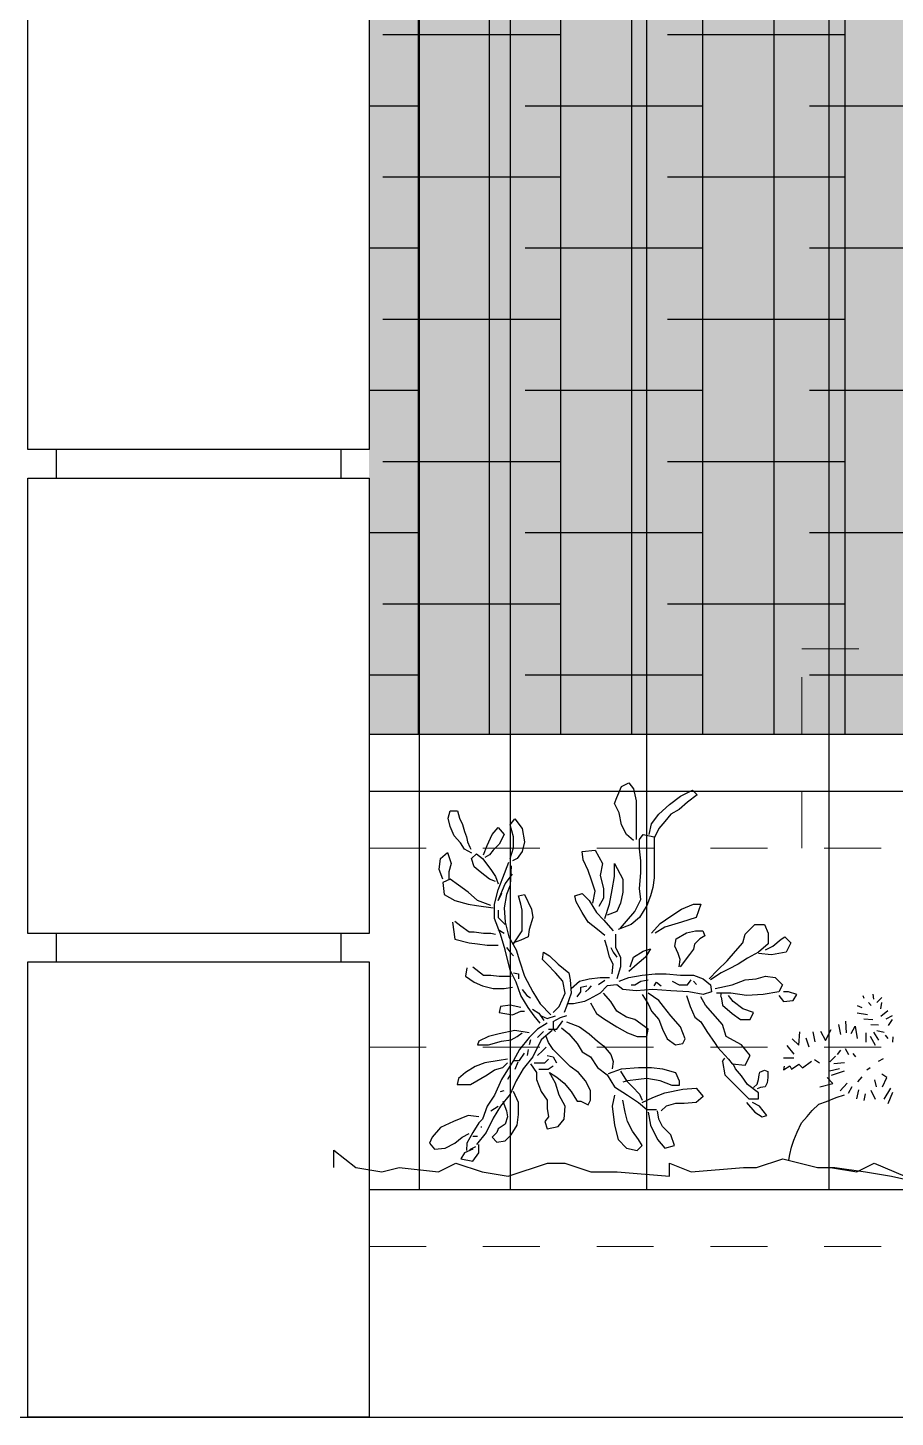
# Model space of a CAD drawing. Header units: inches. Extents: x -370 to 18, y -197 to 199.
# Drawn here: x -0.03 to 1.495, y -37.856 to -35.414 of the extents above; entities that cross this region are included whole.
import ezdxf

# ---------------------------------------------------------------- set-up
doc = ezdxf.new("R2010")
doc.units = ezdxf.units.IN
doc.header["$MEASUREMENT"] = 0
doc.linetypes.add('DASHED', pattern=[0.75, 0.5, -0.25])
doc.layers.add('artefactos', color=1, linetype='Continuous')
doc.layers.add('MUEBLES', color=7, linetype='Continuous')

# ---------------------------------------------------------------- blocks, each defined once
blk = doc.blocks.new('A$C1E3C3A8C')
at = {"layer": 'artefactos', "color": 116, "true_color": 0x136734}
for p, q in [((0.6271, 0.8588), (0.6378, 0.8828)), ((0.6378, 0.8828), (0.6537, 0.8908)), ((0.6537, 0.8908), (0.6644, 0.8775)), ((0.6644, 0.8775), (0.6697, 0.8508)), ((0.7681, 0.8615), (0.7947, 0.8748)), ((0.8053, 0.8641), (0.7841, 0.8482)), ((0.7947, 0.8748), (0.8053, 0.8641)), ((0.6218, 0.8455), (0.6271, 0.8588)), ((0.6325, 0.8242), (0.6218, 0.8455)), ((0.6697, 0.8508), (0.6697, 0.8322)), ((0.6697, 0.8322), (0.6697, 0.8109)), ((0.7202, 0.8216), (0.7442, 0.8429)), ((0.7442, 0.8429), (0.7681, 0.8615)), ((0.7654, 0.8322), (0.7468, 0.8216)), ((0.7841, 0.8482), (0.7654, 0.8322)), ((0.2531, 0.8127), (0.2577, 0.8287)), ((0.2577, 0.7944), (0.2531, 0.8127)), ((0.2577, 0.8287), (0.2737, 0.8287)), ((0.2737, 0.8287), (0.2782, 0.8127)), ((0.2782, 0.8127), (0.2851, 0.799)), ((0.3904, 0.7976), (0.4011, 0.8109)), ((0.4011, 0.8109), (0.417, 0.7896)), ((0.6378, 0.7976), (0.6325, 0.8242)), ((0.6697, 0.8109), (0.6697, 0.787)), ((0.7043, 0.8003), (0.7202, 0.8216)), ((0.7335, 0.8056), (0.7202, 0.7896)), ((0.7468, 0.8216), (0.7335, 0.8056)), ((0.2668, 0.7738), (0.2577, 0.7944)), ((0.2805, 0.7578), (0.2668, 0.7738)), ((0.2851, 0.799), (0.2897, 0.7829)), ((0.2897, 0.7829), (0.2943, 0.7715)), ((0.2943, 0.7715), (0.2965, 0.7601)), ((0.3399, 0.7524), (0.3505, 0.7763)), ((0.3505, 0.7763), (0.3638, 0.7923)), ((0.3638, 0.7923), (0.3771, 0.7763)), ((0.3771, 0.7763), (0.3665, 0.755)), ((0.3984, 0.771), (0.3904, 0.7976)), ((0.3984, 0.747), (0.3984, 0.771)), ((0.417, 0.7896), (0.4223, 0.7603)), ((0.6484, 0.7763), (0.6378, 0.7976)), ((0.6644, 0.763), (0.6484, 0.7763)), ((0.6697, 0.787), (0.6697, 0.7657)), ((0.6777, 0.7657), (0.6857, 0.7763)), ((0.6857, 0.7763), (0.7096, 0.771)), ((0.699, 0.7763), (0.7043, 0.8003)), ((0.7202, 0.7896), (0.7096, 0.7683)), ((0.7096, 0.771), (0.7096, 0.7444)), ((0.2897, 0.7441), (0.2805, 0.7578)), ((0.3057, 0.7349), (0.2897, 0.7441)), ((0.2965, 0.7601), (0.3011, 0.7486)), ((0.3011, 0.7486), (0.3034, 0.7441)), ((0.3319, 0.7311), (0.3399, 0.7524)), ((0.3532, 0.7417), (0.3452, 0.7311)), ((0.3665, 0.755), (0.3532, 0.7417)), ((0.3904, 0.7231), (0.3984, 0.747)), ((0.417, 0.7391), (0.4064, 0.7231)), ((0.4223, 0.7603), (0.417, 0.7391)), ((0.55, 0.7391), (0.5793, 0.7417)), ((0.5527, 0.7204), (0.55, 0.7391)), ((0.5793, 0.7417), (0.5952, 0.7124)), ((0.6777, 0.7444), (0.6777, 0.7657)), ((0.6803, 0.7178), (0.6777, 0.7444)), ((0.7096, 0.7444), (0.7096, 0.7151)), ((0.2335, 0.6991), (0.2362, 0.7231)), ((0.2362, 0.7231), (0.2521, 0.7364)), ((0.2521, 0.7364), (0.2601, 0.7124)), ((0.2601, 0.7124), (0.2548, 0.6938)), ((0.3053, 0.7231), (0.316, 0.7337)), ((0.3106, 0.7045), (0.3053, 0.7231)), ((0.316, 0.7337), (0.3292, 0.7231)), ((0.3292, 0.7231), (0.3479, 0.6991)), ((0.3452, 0.7311), (0.3346, 0.7258)), ((0.3745, 0.6805), (0.3878, 0.7151)), ((0.4064, 0.7231), (0.3957, 0.7178)), ((0.5633, 0.6965), (0.5527, 0.7204)), ((0.5952, 0.7124), (0.5899, 0.6858)), ((0.6218, 0.7124), (0.6404, 0.6778)), ((0.6218, 0.6832), (0.6218, 0.7124)), ((0.6803, 0.6912), (0.6803, 0.7178)), ((0.7096, 0.7151), (0.7096, 0.6805)), ((0.2415, 0.6778), (0.2335, 0.6991)), ((0.2574, 0.6778), (0.2415, 0.6699)), ((0.2548, 0.6938), (0.2548, 0.6778)), ((0.2761, 0.6645), (0.2574, 0.6778)), ((0.3239, 0.6938), (0.3106, 0.7045)), ((0.3452, 0.6778), (0.3239, 0.6938)), ((0.3585, 0.6725), (0.3452, 0.6778)), ((0.3479, 0.6991), (0.3585, 0.6832)), ((0.3585, 0.6832), (0.3638, 0.6672)), ((0.3638, 0.6539), (0.3745, 0.6805)), ((0.3798, 0.6672), (0.3957, 0.6885)), ((0.3931, 0.7071), (0.3904, 0.6645)), ((0.5713, 0.6752), (0.5633, 0.6965)), ((0.5899, 0.6858), (0.5979, 0.6566)), ((0.6165, 0.6539), (0.6218, 0.6832)), ((0.6404, 0.6778), (0.6404, 0.6486)), ((0.6777, 0.6566), (0.6803, 0.6912)), ((0.7096, 0.6805), (0.7069, 0.6592)), ((0.2415, 0.6699), (0.2441, 0.6432)), ((0.2973, 0.6486), (0.2761, 0.6645)), ((0.3186, 0.6299), (0.2973, 0.6486)), ((0.3558, 0.622), (0.3638, 0.6539)), ((0.3638, 0.6299), (0.3798, 0.6672)), ((0.3904, 0.6645), (0.3824, 0.6432)), ((0.5793, 0.6512), (0.5713, 0.6752)), ((0.5739, 0.6246), (0.5793, 0.6512)), ((0.5979, 0.6566), (0.5979, 0.6353)), ((0.6112, 0.622), (0.6165, 0.6539)), ((0.6404, 0.6486), (0.6351, 0.6246)), ((0.6803, 0.6326), (0.6777, 0.6566)), ((0.7069, 0.6592), (0.7016, 0.6406)), ((0.2441, 0.6432), (0.2681, 0.6299)), ((0.2681, 0.6299), (0.2973, 0.622)), ((0.2973, 0.622), (0.316, 0.6193)), ((0.316, 0.6193), (0.3532, 0.614)), ((0.3479, 0.6193), (0.3186, 0.6299)), ((0.3558, 0.59), (0.3558, 0.622)), ((0.3718, 0.6459), (0.3638, 0.6299)), ((0.3824, 0.6432), (0.3771, 0.614)), ((0.409, 0.6406), (0.4223, 0.6432)), ((0.4144, 0.622), (0.409, 0.6406)), ((0.417, 0.6086), (0.4144, 0.622)), ((0.4223, 0.6432), (0.4383, 0.6113)), ((0.5341, 0.6406), (0.55, 0.6459)), ((0.5367, 0.6273), (0.5341, 0.6406)), ((0.55, 0.6033), (0.5367, 0.6273)), ((0.55, 0.6459), (0.566, 0.6299)), ((0.566, 0.6299), (0.5819, 0.6033)), ((0.5979, 0.6353), (0.5872, 0.6166)), ((0.6005, 0.59), (0.6112, 0.622)), ((0.6351, 0.6246), (0.6271, 0.606)), ((0.667, 0.606), (0.6803, 0.6326)), ((0.6936, 0.6193), (0.6777, 0.5927)), ((0.7016, 0.6406), (0.6936, 0.6193)), ((0.7708, 0.6113), (0.7974, 0.622)), ((0.7974, 0.622), (0.8133, 0.622)), ((0.8133, 0.622), (0.8027, 0.5927)), ((0.3691, 0.5554), (0.3558, 0.59)), ((0.3638, 0.6086), (0.3638, 0.5927)), ((0.3638, 0.5927), (0.3798, 0.5767)), ((0.3771, 0.614), (0.3798, 0.582)), ((0.417, 0.5794), (0.417, 0.6086)), ((0.441, 0.5927), (0.433, 0.5661)), ((0.4383, 0.6113), (0.441, 0.5927)), ((0.5633, 0.582), (0.55, 0.6033)), ((0.5819, 0.6033), (0.5979, 0.5874)), ((0.5979, 0.5874), (0.6192, 0.5634)), ((0.6271, 0.606), (0.6059, 0.598)), ((0.6484, 0.5847), (0.667, 0.606)), ((0.6777, 0.5927), (0.6591, 0.5767)), ((0.7229, 0.5794), (0.7468, 0.5953)), ((0.7468, 0.5953), (0.7708, 0.6113)), ((0.8027, 0.5927), (0.7708, 0.582)), ((0.2628, 0.582), (0.2681, 0.5448)), ((0.2681, 0.5847), (0.2814, 0.574)), ((0.2814, 0.574), (0.3, 0.5607)), ((0.3, 0.5607), (0.3106, 0.5607)), ((0.3106, 0.5607), (0.3319, 0.5581)), ((0.3319, 0.5581), (0.3479, 0.5581)), ((0.3479, 0.5581), (0.3585, 0.5554)), ((0.3638, 0.5661), (0.3771, 0.5581)), ((0.3798, 0.5208), (0.3691, 0.5554)), ((0.3798, 0.582), (0.3878, 0.5501)), ((0.3984, 0.5341), (0.417, 0.5634)), ((0.417, 0.5634), (0.417, 0.5794)), ((0.433, 0.5661), (0.4303, 0.5501)), ((0.5846, 0.5661), (0.5633, 0.582)), ((0.6005, 0.5528), (0.5846, 0.5661)), ((0.6245, 0.5554), (0.6245, 0.5261)), ((0.6591, 0.5767), (0.6298, 0.5661)), ((0.6351, 0.5687), (0.6484, 0.5847)), ((0.7043, 0.5581), (0.7229, 0.5794)), ((0.7335, 0.5714), (0.7123, 0.5581)), ((0.7708, 0.582), (0.7335, 0.5714)), ((0.7584, 0.545), (0.7813, 0.5587)), ((0.7813, 0.5587), (0.8019, 0.5633)), ((0.8019, 0.5633), (0.8179, 0.5633)), ((0.8179, 0.5633), (0.8224, 0.5519)), ((0.9064, 0.5368), (0.9117, 0.5554)), ((0.9117, 0.5554), (0.933, 0.5767)), ((0.933, 0.5767), (0.9543, 0.5767)), ((0.9543, 0.5767), (0.9623, 0.5581)), ((0.9623, 0.5581), (0.9623, 0.5341)), ((0.2681, 0.5448), (0.3, 0.5368)), ((0.3, 0.5368), (0.3186, 0.5341)), ((0.3186, 0.5341), (0.3399, 0.5315)), ((0.3399, 0.5315), (0.3638, 0.5315)), ((0.3824, 0.5261), (0.3904, 0.5155)), ((0.3878, 0.5501), (0.4037, 0.5208)), ((0.4144, 0.5421), (0.3984, 0.5368)), ((0.4303, 0.5501), (0.4144, 0.5421)), ((0.6059, 0.5261), (0.6005, 0.5421)), ((0.6112, 0.5048), (0.6059, 0.5261)), ((0.6138, 0.5261), (0.6192, 0.5155)), ((0.6245, 0.5261), (0.6351, 0.5048)), ((0.6857, 0.5182), (0.7016, 0.5235)), ((0.7016, 0.5235), (0.691, 0.5048)), ((0.7561, 0.529), (0.7584, 0.545)), ((0.763, 0.513), (0.7561, 0.529)), ((0.7996, 0.5336), (0.7973, 0.5221)), ((0.811, 0.545), (0.7996, 0.5336)), ((0.8224, 0.5519), (0.811, 0.545)), ((0.8905, 0.5182), (0.9064, 0.5368)), ((0.9623, 0.5341), (0.941, 0.5155)), ((0.957, 0.5208), (0.9729, 0.5288)), ((0.9729, 0.5288), (0.9915, 0.5448)), ((0.9915, 0.5448), (0.9995, 0.5501)), ((0.9995, 0.5501), (1.0128, 0.5368)), ((1.0128, 0.5368), (1.0022, 0.5155)), ((0.3904, 0.4756), (0.3798, 0.5208)), ((0.3904, 0.5155), (0.3984, 0.5075)), ((0.4037, 0.5208), (0.4117, 0.4969)), ((0.4117, 0.4969), (0.4223, 0.4623)), ((0.4622, 0.4995), (0.4649, 0.5155)), ((0.4729, 0.4889), (0.4622, 0.4995)), ((0.4649, 0.5155), (0.4782, 0.5075)), ((0.4782, 0.5075), (0.4968, 0.4889)), ((0.6192, 0.4889), (0.6112, 0.5048)), ((0.6192, 0.5155), (0.6271, 0.5048)), ((0.6351, 0.5048), (0.6351, 0.4836)), ((0.6564, 0.4836), (0.6644, 0.5048)), ((0.6644, 0.5048), (0.6857, 0.5182)), ((0.691, 0.5048), (0.6724, 0.4889)), ((0.7676, 0.4992), (0.763, 0.513)), ((0.7653, 0.4832), (0.7676, 0.4992)), ((0.7881, 0.5107), (0.7676, 0.4832)), ((0.7973, 0.5221), (0.7881, 0.5107)), ((0.8506, 0.4756), (0.8718, 0.4969)), ((0.8718, 0.4969), (0.8905, 0.5182)), ((0.9171, 0.5022), (0.8958, 0.4889)), ((0.941, 0.5155), (0.9171, 0.5022)), ((0.9703, 0.5102), (0.941, 0.5128)), ((1.0022, 0.5155), (0.9703, 0.5102)), ((0.2947, 0.4809), (0.292, 0.4623)), ((0.292, 0.4623), (0.3106, 0.449)), ((0.308, 0.4836), (0.3319, 0.4649)), ((0.3319, 0.4649), (0.3479, 0.4649)), ((0.3479, 0.4649), (0.3665, 0.4623)), ((0.3665, 0.4623), (0.3931, 0.4623)), ((0.4037, 0.449), (0.3904, 0.4756)), ((0.3984, 0.4702), (0.409, 0.4676)), ((0.409, 0.4676), (0.409, 0.4569)), ((0.4223, 0.4623), (0.441, 0.4277)), ((0.4915, 0.4702), (0.4729, 0.4889)), ((0.5075, 0.4516), (0.4915, 0.4702)), ((0.4968, 0.4889), (0.5208, 0.4702)), ((0.5208, 0.4702), (0.5234, 0.4543)), ((0.6165, 0.4676), (0.6192, 0.4889)), ((0.6351, 0.4836), (0.6271, 0.4569)), ((0.6724, 0.4889), (0.6537, 0.4729)), ((0.6537, 0.4596), (0.683, 0.4649)), ((0.683, 0.4649), (0.7123, 0.4676)), ((0.7123, 0.4676), (0.7362, 0.4676)), ((0.7362, 0.4676), (0.7681, 0.4649)), ((0.7681, 0.4649), (0.7974, 0.4649)), ((0.7974, 0.4649), (0.8186, 0.4569)), ((0.8319, 0.4569), (0.8506, 0.4756)), ((0.8585, 0.4702), (0.8346, 0.4543)), ((0.8745, 0.4782), (0.8585, 0.4702)), ((0.8958, 0.4889), (0.8745, 0.4782)), ((0.9357, 0.4569), (0.957, 0.4623)), ((0.957, 0.4623), (0.9782, 0.4596)), ((0.3106, 0.449), (0.3292, 0.441)), ((0.3292, 0.441), (0.3532, 0.4356)), ((0.3532, 0.4356), (0.3771, 0.4356)), ((0.3771, 0.4356), (0.3957, 0.4383)), ((0.4144, 0.4197), (0.4037, 0.449)), ((0.417, 0.433), (0.4277, 0.4197)), ((0.5128, 0.425), (0.5075, 0.4516)), ((0.5234, 0.4543), (0.5261, 0.425)), ((0.5261, 0.4356), (0.5447, 0.4516)), ((0.5447, 0.4516), (0.566, 0.4569)), ((0.5473, 0.4383), (0.5606, 0.441)), ((0.5473, 0.4277), (0.5473, 0.4383)), ((0.558, 0.4277), (0.566, 0.4356)), ((0.566, 0.4569), (0.5899, 0.4596)), ((0.566, 0.4356), (0.5713, 0.441)), ((0.5869, 0.4443), (0.6006, 0.4535)), ((0.5899, 0.4596), (0.6112, 0.4596)), ((0.6059, 0.441), (0.5899, 0.425)), ((0.6271, 0.4436), (0.6059, 0.441)), ((0.6404, 0.433), (0.6271, 0.4436)), ((0.6325, 0.4516), (0.6537, 0.4596)), ((0.6697, 0.4303), (0.6404, 0.433)), ((0.6591, 0.4436), (0.667, 0.4436)), ((0.667, 0.4436), (0.6803, 0.4516)), ((0.7069, 0.433), (0.6697, 0.4303)), ((0.6803, 0.4516), (0.6963, 0.4543)), ((0.7468, 0.4303), (0.7069, 0.433)), ((0.7096, 0.441), (0.7149, 0.449)), ((0.7149, 0.449), (0.7256, 0.441)), ((0.7495, 0.4516), (0.7654, 0.4436)), ((0.7654, 0.4436), (0.7841, 0.4436)), ((0.7841, 0.4436), (0.792, 0.4543)), ((0.7973, 0.4512), (0.8041, 0.4443)), ((0.8186, 0.4569), (0.8346, 0.4436)), ((0.8346, 0.4436), (0.8373, 0.4277)), ((0.8452, 0.4356), (0.8825, 0.4436)), ((0.8825, 0.4436), (0.9117, 0.4543)), ((0.9117, 0.4543), (0.9357, 0.4569)), ((0.9782, 0.4596), (0.9942, 0.4436)), ((0.9942, 0.4436), (0.9862, 0.4277)), ((0.4303, 0.3931), (0.4144, 0.4197)), ((0.4277, 0.4197), (0.4356, 0.4144)), ((0.441, 0.4277), (0.4569, 0.401)), ((0.4569, 0.401), (0.4809, 0.3771)), ((0.4995, 0.3957), (0.5128, 0.425)), ((0.5261, 0.425), (0.5154, 0.3957)), ((0.5314, 0.401), (0.5181, 0.401)), ((0.5553, 0.4064), (0.5314, 0.401)), ((0.5394, 0.417), (0.5473, 0.4277)), ((0.566, 0.4117), (0.5553, 0.4064)), ((0.5899, 0.425), (0.566, 0.4117)), ((0.5686, 0.4037), (0.5819, 0.3798)), ((0.6138, 0.4064), (0.5979, 0.425)), ((0.6271, 0.3851), (0.6138, 0.4064)), ((0.683, 0.4223), (0.6963, 0.401)), ((0.7202, 0.409), (0.6963, 0.425)), ((0.6963, 0.401), (0.7043, 0.3851)), ((0.7309, 0.3957), (0.7202, 0.409)), ((0.7867, 0.4277), (0.7468, 0.4303)), ((0.7814, 0.4197), (0.7894, 0.3957)), ((0.8186, 0.4223), (0.7867, 0.4277)), ((0.824, 0.3984), (0.8133, 0.417)), ((0.8373, 0.4277), (0.8186, 0.4223)), ((0.8798, 0.425), (0.8479, 0.425)), ((0.8577, 0.4175), (0.8592, 0.4263)), ((0.8585, 0.417), (0.8612, 0.3984)), ((0.8851, 0.4064), (0.8745, 0.4197)), ((0.9144, 0.4197), (0.8798, 0.425)), ((0.9064, 0.3904), (0.8851, 0.4064)), ((0.9516, 0.4223), (0.9144, 0.4197)), ((0.9862, 0.4277), (0.9516, 0.4223)), ((0.9862, 0.4197), (0.9968, 0.4064)), ((1.0075, 0.4277), (0.9968, 0.4277)), ((0.9968, 0.4064), (1.0181, 0.409)), ((1.0261, 0.4223), (1.0075, 0.4277)), ((1.0181, 0.409), (1.0261, 0.4223)), ((1.1726, 0.42), (1.175, 0.4138)), ((1.1849, 0.4039), (1.1911, 0.3977)), ((1.1948, 0.4225), (1.1961, 0.4113)), ((1.2035, 0.4039), (1.2146, 0.4151)), ((1.2121, 0.3903), (1.2146, 0.4039)), ((0.3691, 0.3957), (0.3665, 0.3824)), ((0.3665, 0.3824), (0.3957, 0.3771)), ((0.3904, 0.3984), (0.3691, 0.3957)), ((0.4144, 0.3931), (0.3904, 0.3984)), ((0.3957, 0.3771), (0.4144, 0.3851)), ((0.4144, 0.3851), (0.4223, 0.3851)), ((0.4436, 0.3744), (0.4303, 0.3931)), ((0.4406, 0.3894), (0.4543, 0.3803)), ((0.4569, 0.3585), (0.4436, 0.3744)), ((0.4543, 0.3803), (0.4657, 0.3643)), ((0.4596, 0.3744), (0.4729, 0.3691)), ((0.4729, 0.3691), (0.4915, 0.3744)), ((0.4862, 0.3824), (0.4995, 0.3957)), ((0.4863, 0.362), (0.5023, 0.3711)), ((0.5023, 0.3711), (0.516, 0.3757)), ((0.5154, 0.3957), (0.5101, 0.3824)), ((0.5819, 0.3798), (0.5979, 0.3691)), ((0.6484, 0.3718), (0.6271, 0.3851)), ((0.667, 0.3664), (0.6484, 0.3718)), ((0.7043, 0.3851), (0.7202, 0.3664)), ((0.7468, 0.3744), (0.7309, 0.3957)), ((0.7681, 0.3505), (0.7468, 0.3744)), ((0.7894, 0.3957), (0.8, 0.3718)), ((0.8, 0.3718), (0.8133, 0.3611)), ((0.8399, 0.3798), (0.824, 0.3984)), ((0.8612, 0.3558), (0.8399, 0.3798)), ((0.8612, 0.3984), (0.8825, 0.3798)), ((0.8825, 0.3798), (0.9011, 0.3664)), ((0.9304, 0.3824), (0.9064, 0.3904)), ((0.9224, 0.3664), (0.9304, 0.3824)), ((1.1602, 0.3977), (1.1701, 0.3928)), ((1.1602, 0.3816), (1.1825, 0.3779)), ((1.2121, 0.3742), (1.2282, 0.3866)), ((1.2245, 0.368), (1.2381, 0.3755)), ((0.4011, 0.3425), (0.3665, 0.3345)), ((0.433, 0.3372), (0.4011, 0.3425)), ((0.4516, 0.3452), (0.433, 0.3265)), ((0.4729, 0.3585), (0.4516, 0.3452)), ((0.4516, 0.3265), (0.4649, 0.3398)), ((0.4835, 0.3425), (0.4596, 0.3212)), ((0.4755, 0.3452), (0.4942, 0.3452)), ((0.4862, 0.3611), (0.4862, 0.3452)), ((0.4862, 0.3452), (0.4915, 0.3398)), ((0.4942, 0.3452), (0.5075, 0.3638)), ((0.5048, 0.3478), (0.5208, 0.3345)), ((0.5154, 0.3611), (0.5447, 0.3505)), ((0.5447, 0.3505), (0.566, 0.3345)), ((0.5979, 0.3691), (0.6271, 0.3505)), ((0.6271, 0.3505), (0.6511, 0.3372)), ((0.6963, 0.3452), (0.667, 0.3664)), ((0.6936, 0.3292), (0.6963, 0.3452)), ((0.7202, 0.3664), (0.7282, 0.3452)), ((0.7282, 0.3452), (0.7389, 0.3239)), ((0.7787, 0.3239), (0.7681, 0.3505)), ((0.8133, 0.3611), (0.8266, 0.3398)), ((0.8266, 0.3398), (0.8452, 0.3132)), ((0.8692, 0.3292), (0.8612, 0.3558)), ((0.9011, 0.3664), (0.9224, 0.3664)), ((1.0304, 0.3099), (1.0328, 0.3396)), ((1.0613, 0.3396), (1.0662, 0.3173)), ((1.0786, 0.3408), (1.0897, 0.3198)), ((1.0897, 0.3198), (1.1021, 0.3445)), ((1.1182, 0.3557), (1.1231, 0.3334)), ((1.1342, 0.3631), (1.1355, 0.3371)), ((1.1466, 0.3359), (1.1553, 0.3519)), ((1.1553, 0.3519), (1.1602, 0.3247)), ((1.175, 0.368), (1.1948, 0.3668)), ((1.1899, 0.3557), (1.2072, 0.3544)), ((1.2035, 0.342), (1.2196, 0.3383)), ((1.2295, 0.3532), (1.2381, 0.3668)), ((0.3213, 0.3185), (0.3186, 0.3106)), ((0.3186, 0.3106), (0.3425, 0.3106)), ((0.3425, 0.3292), (0.3213, 0.3185)), ((0.3665, 0.3345), (0.3425, 0.3292)), ((0.3425, 0.3106), (0.3718, 0.3185)), ((0.3718, 0.3185), (0.3931, 0.3212)), ((0.3931, 0.3212), (0.4064, 0.3292)), ((0.4064, 0.3292), (0.417, 0.3372)), ((0.433, 0.3265), (0.4117, 0.2999)), ((0.4356, 0.3212), (0.433, 0.3106)), ((0.4596, 0.3212), (0.441, 0.2839)), ((0.4755, 0.3159), (0.4702, 0.3292)), ((0.4862, 0.2999), (0.4755, 0.3159)), ((0.5208, 0.3345), (0.5394, 0.3132)), ((0.5394, 0.3132), (0.55, 0.2946)), ((0.566, 0.3345), (0.5846, 0.3185)), ((0.5846, 0.3185), (0.5979, 0.3079)), ((0.5979, 0.3079), (0.6138, 0.2893)), ((0.6511, 0.3372), (0.6724, 0.3292)), ((0.6724, 0.3292), (0.6936, 0.3292)), ((0.7389, 0.3239), (0.7575, 0.3106)), ((0.7575, 0.3106), (0.7734, 0.3132)), ((0.7734, 0.3132), (0.7787, 0.3239)), ((0.8452, 0.3132), (0.8506, 0.3052)), ((0.9038, 0.3106), (0.8692, 0.3292)), ((0.9224, 0.2866), (0.9038, 0.3106)), ((1.0044, 0.3086), (1.0192, 0.2901)), ((1.0155, 0.3235), (1.0304, 0.3099)), ((1.0464, 0.326), (1.0526, 0.3062)), ((1.1788, 0.3371), (1.1788, 0.3161)), ((1.1886, 0.3297), (1.1998, 0.3099)), ((1.1961, 0.3383), (1.2072, 0.321)), ((1.222, 0.3322), (1.2282, 0.3247)), ((1.2393, 0.3284), (1.2381, 0.3161)), ((0.3851, 0.2786), (0.3665, 0.276)), ((0.4117, 0.2999), (0.3984, 0.276)), ((0.4117, 0.276), (0.4223, 0.2919)), ((0.441, 0.2839), (0.4197, 0.2573)), ((0.4292, 0.2865), (0.4314, 0.3002)), ((0.4516, 0.2866), (0.4622, 0.2972)), ((0.4622, 0.2972), (0.4702, 0.3052)), ((0.4676, 0.2706), (0.4755, 0.2786)), ((0.4726, 0.2865), (0.4863, 0.2842)), ((0.4995, 0.2866), (0.4862, 0.2999)), ((0.4863, 0.2842), (0.4932, 0.2704)), ((0.5234, 0.2626), (0.4995, 0.2866)), ((0.55, 0.2946), (0.5686, 0.2839)), ((0.5686, 0.2839), (0.5846, 0.26)), ((0.6138, 0.2893), (0.6192, 0.2733)), ((0.8506, 0.3052), (0.8745, 0.2786)), ((0.8622, 0.2748), (0.8666, 0.2807)), ((0.8745, 0.2786), (0.8825, 0.268)), ((0.9117, 0.2653), (0.9224, 0.2866)), ((0.997, 0.2814), (1.0192, 0.2814)), ((1.065, 0.2777), (1.0761, 0.2703)), ((1.0996, 0.2728), (1.112, 0.2851)), ((1.1231, 0.2987), (1.1157, 0.2888)), ((1.133, 0.3025), (1.1404, 0.2888)), ((1.1503, 0.2913), (1.1565, 0.2839)), ((1.2072, 0.274), (1.2183, 0.2802)), ((0.292, 0.2493), (0.2761, 0.236)), ((0.3133, 0.2626), (0.292, 0.2493)), ((0.3346, 0.2706), (0.3133, 0.2626)), ((0.3665, 0.276), (0.3346, 0.2706)), ((0.3399, 0.244), (0.3558, 0.2547)), ((0.3558, 0.2547), (0.3745, 0.26)), ((0.3851, 0.2547), (0.3718, 0.2334)), ((0.3745, 0.26), (0.3851, 0.2706)), ((0.3984, 0.276), (0.3851, 0.2547)), ((0.3984, 0.276), (0.4117, 0.276)), ((0.4017, 0.2567), (0.4086, 0.2727)), ((0.4197, 0.2573), (0.4037, 0.2307)), ((0.4356, 0.268), (0.4489, 0.2493)), ((0.4436, 0.2706), (0.4676, 0.2706)), ((0.4489, 0.2493), (0.4489, 0.2334)), ((0.4543, 0.2567), (0.4749, 0.2567)), ((0.4749, 0.2567), (0.4863, 0.2636)), ((0.4782, 0.2493), (0.4942, 0.2387)), ((0.4915, 0.2254), (0.4782, 0.2493)), ((0.542, 0.2493), (0.5234, 0.2626)), ((0.558, 0.2307), (0.542, 0.2493)), ((0.5846, 0.26), (0.6059, 0.244)), ((0.6085, 0.2467), (0.6378, 0.2573)), ((0.6192, 0.2733), (0.6165, 0.2573)), ((0.6351, 0.252), (0.6484, 0.2307)), ((0.6378, 0.2573), (0.675, 0.26)), ((0.675, 0.26), (0.7043, 0.26)), ((0.7043, 0.26), (0.7282, 0.2573)), ((0.7282, 0.2573), (0.7575, 0.2493)), ((0.7575, 0.2493), (0.7654, 0.2307)), ((0.8612, 0.2733), (0.8622, 0.2748)), ((0.8612, 0.2733), (0.8665, 0.244)), ((0.8825, 0.268), (0.9117, 0.2653)), ((0.8905, 0.2573), (0.8851, 0.268)), ((0.9038, 0.2414), (0.8905, 0.2573)), ((0.943, 0.2439), (0.9445, 0.2498)), ((0.9445, 0.2498), (0.9547, 0.2542)), ((0.9547, 0.2542), (0.9621, 0.2513)), ((0.9621, 0.2513), (0.9621, 0.2381)), ((0.997, 0.2554), (1.0106, 0.2641)), ((0.9982, 0.2629), (0.997, 0.2554)), ((1.0106, 0.2641), (1.0143, 0.2567)), ((1.0143, 0.2567), (1.0304, 0.2678)), ((1.0304, 0.2678), (1.039, 0.2591)), ((1.039, 0.2591), (1.0588, 0.274)), ((1.0984, 0.253), (1.1206, 0.2579)), ((1.1033, 0.2431), (1.1318, 0.253)), ((1.1083, 0.269), (1.1318, 0.2715)), ((1.1812, 0.2554), (1.1886, 0.2604)), ((0.2761, 0.236), (0.2734, 0.2227)), ((0.2734, 0.2227), (0.3027, 0.2227)), ((0.3027, 0.2227), (0.3399, 0.244)), ((0.3718, 0.2334), (0.3558, 0.1988)), ((0.3904, 0.244), (0.3851, 0.2334)), ((0.4037, 0.2307), (0.3904, 0.2014)), ((0.4489, 0.2334), (0.4596, 0.2068)), ((0.4995, 0.1988), (0.4915, 0.2254)), ((0.4942, 0.2387), (0.5101, 0.2254)), ((0.5101, 0.2254), (0.5261, 0.2068)), ((0.5686, 0.2094), (0.558, 0.2307)), ((0.6059, 0.244), (0.6218, 0.2174)), ((0.6218, 0.2174), (0.6511, 0.1988)), ((0.6511, 0.2307), (0.6404, 0.228)), ((0.6484, 0.2307), (0.6617, 0.2174)), ((0.675, 0.2334), (0.6511, 0.2307)), ((0.6617, 0.2174), (0.6777, 0.2014)), ((0.6936, 0.236), (0.675, 0.2334)), ((0.7229, 0.2307), (0.6936, 0.236)), ((0.7495, 0.2201), (0.7229, 0.2307)), ((0.7654, 0.2201), (0.7495, 0.2201)), ((0.7654, 0.2307), (0.7654, 0.2201)), ((0.8665, 0.244), (0.8878, 0.2227)), ((0.8878, 0.2227), (0.9038, 0.2068)), ((0.9171, 0.2227), (0.9038, 0.2414)), ((0.941, 0.2041), (0.9171, 0.2227)), ((0.9298, 0.216), (0.9386, 0.2234)), ((0.9386, 0.2234), (0.9415, 0.2337)), ((0.9459, 0.216), (0.9386, 0.2131)), ((0.9415, 0.2337), (0.943, 0.2439)), ((0.9562, 0.2175), (0.9459, 0.216)), ((0.9606, 0.2263), (0.9562, 0.2175)), ((0.9621, 0.2381), (0.9606, 0.2263)), ((1.0774, 0.2171), (1.1058, 0.2245)), ((1.1058, 0.2245), (1.0934, 0.2381)), ((1.1219, 0.2084), (1.1379, 0.2257)), ((1.1404, 0.2035), (1.1491, 0.2183)), ((1.1614, 0.2282), (1.1713, 0.2393)), ((1.1985, 0.2332), (1.2022, 0.2171)), ((1.2257, 0.2381), (1.2146, 0.2455)), ((1.2159, 0.2171), (1.2257, 0.2381)), ((0.3558, 0.1988), (0.3399, 0.1748)), ((0.3691, 0.2068), (0.3771, 0.2094)), ((0.3904, 0.2014), (0.3691, 0.1748)), ((0.3745, 0.1855), (0.3824, 0.1642)), ((0.409, 0.1828), (0.3984, 0.2068)), ((0.4596, 0.2068), (0.4729, 0.1881)), ((0.4729, 0.1881), (0.4729, 0.1695)), ((0.5128, 0.1748), (0.4995, 0.1988)), ((0.5261, 0.2068), (0.5341, 0.1934)), ((0.5341, 0.1934), (0.5394, 0.1855)), ((0.5394, 0.1855), (0.5473, 0.1855)), ((0.5473, 0.1855), (0.5633, 0.1775)), ((0.5633, 0.1775), (0.5686, 0.1881)), ((0.5686, 0.1881), (0.5686, 0.2094)), ((0.6218, 0.1988), (0.6165, 0.1748)), ((0.6458, 0.1615), (0.6404, 0.1881)), ((0.6511, 0.1988), (0.675, 0.1828)), ((0.6777, 0.2014), (0.683, 0.1881)), ((0.683, 0.1828), (0.7069, 0.1934)), ((0.7069, 0.1934), (0.7335, 0.2041)), ((0.7335, 0.2041), (0.7734, 0.2121)), ((0.7734, 0.2121), (0.8027, 0.2147)), ((0.8027, 0.2147), (0.8186, 0.1961)), ((0.8186, 0.1961), (0.8027, 0.1828)), ((0.9038, 0.2068), (0.9197, 0.1908)), ((0.9197, 0.1908), (0.941, 0.1908)), ((0.941, 0.1908), (0.941, 0.2041)), ((1.0749, 0.1787), (1.0922, 0.1849)), ((1.0922, 0.1849), (1.1132, 0.1936)), ((1.1132, 0.1936), (1.1318, 0.1998)), ((1.159, 0.1911), (1.1639, 0.2109)), ((1.1775, 0.2022), (1.175, 0.1874)), ((1.1899, 0.2097), (1.1998, 0.1899)), ((1.2196, 0.1899), (1.2344, 0.2146)), ((1.2381, 0.2047), (1.2282, 0.18)), ((0.3399, 0.1748), (0.3292, 0.1455)), ((0.3479, 0.1642), (0.3638, 0.1748)), ((0.3691, 0.1748), (0.3532, 0.1482)), ((0.3824, 0.1642), (0.3851, 0.1509)), ((0.4064, 0.1322), (0.409, 0.1562)), ((0.409, 0.1562), (0.409, 0.1828)), ((0.4729, 0.1695), (0.4755, 0.1509)), ((0.5101, 0.1455), (0.5128, 0.1748)), ((0.6165, 0.1748), (0.6218, 0.1322)), ((0.6511, 0.1402), (0.6458, 0.1615)), ((0.675, 0.1828), (0.6936, 0.1668)), ((0.6936, 0.1668), (0.7149, 0.1668)), ((0.6963, 0.1615), (0.7016, 0.1322)), ((0.7202, 0.1455), (0.7176, 0.1642)), ((0.7362, 0.1748), (0.7256, 0.1642)), ((0.7575, 0.1801), (0.7362, 0.1748)), ((0.7761, 0.1801), (0.7575, 0.1801)), ((0.8027, 0.1828), (0.7761, 0.1801)), ((0.9144, 0.1828), (0.933, 0.1615)), ((0.9437, 0.1748), (0.9277, 0.1828)), ((0.933, 0.1615), (0.949, 0.1509)), ((0.9596, 0.1535), (0.9437, 0.1748)), ((1.0489, 0.1515), (1.06, 0.1651)), ((1.06, 0.1651), (1.0749, 0.1787)), ((0.2362, 0.1269), (0.2175, 0.1056)), ((0.2654, 0.1402), (0.2362, 0.1269)), ((0.2973, 0.1535), (0.2654, 0.1402)), ((0.3213, 0.1509), (0.2973, 0.1535)), ((0.3213, 0.1376), (0.308, 0.1163)), ((0.3292, 0.1455), (0.3213, 0.1376)), ((0.3266, 0.1296), (0.3266, 0.1269)), ((0.3532, 0.1482), (0.3372, 0.1163)), ((0.3638, 0.1243), (0.3612, 0.1163)), ((0.3798, 0.1349), (0.3638, 0.1243)), ((0.3851, 0.1509), (0.3798, 0.1349)), ((0.3931, 0.1109), (0.4064, 0.1322)), ((0.4755, 0.1509), (0.4676, 0.1402)), ((0.4676, 0.1402), (0.4729, 0.1243)), ((0.4729, 0.1243), (0.4968, 0.1296)), ((0.4968, 0.1296), (0.5101, 0.1455)), ((0.6218, 0.1322), (0.6298, 0.1003)), ((0.6617, 0.1189), (0.6511, 0.1402)), ((0.7016, 0.1322), (0.7176, 0.1003)), ((0.7282, 0.1296), (0.7202, 0.1455)), ((0.7468, 0.1109), (0.7282, 0.1296)), ((0.949, 0.1509), (0.9596, 0.1535)), ((1.0267, 0.1168), (1.0366, 0.1379)), ((1.0366, 0.1379), (1.0489, 0.1515)), ((0.2175, 0.1056), (0.2122, 0.0923)), ((0.2681, 0.0923), (0.284, 0.1056)), ((0.284, 0.1056), (0.3, 0.1136)), ((0.308, 0.1163), (0.2947, 0.0923)), ((0.308, 0.1083), (0.3186, 0.1083)), ((0.3372, 0.1163), (0.316, 0.0897)), ((0.3612, 0.1163), (0.3505, 0.1056)), ((0.3505, 0.1056), (0.3612, 0.095)), ((0.3612, 0.095), (0.3798, 0.0976)), ((0.3798, 0.0976), (0.3931, 0.1109)), ((0.6298, 0.1003), (0.6484, 0.0817)), ((0.675, 0.1003), (0.6617, 0.1189)), ((0.683, 0.087), (0.675, 0.1003)), ((0.7176, 0.1003), (0.7335, 0.0817)), ((0.7548, 0.087), (0.7468, 0.1109)), ((1.0143, 0.0834), (1.0192, 0.0995)), ((1.0192, 0.0995), (1.0267, 0.1168)), ((0, 0.0773), (0.0483, 0.0387)), ((0, 0.0387), (0, 0.0773)), ((0.2122, 0.0923), (0.2229, 0.079)), ((0.2229, 0.079), (0.2468, 0.0817)), ((0.2468, 0.0817), (0.2681, 0.0923)), ((0.2894, 0.071), (0.2814, 0.0577)), ((0.308, 0.079), (0.2894, 0.071)), ((0.2947, 0.0923), (0.2943, 0.076)), ((0.3011, 0.0783), (0.3148, 0.0851)), ((0.308, 0.0524), (0.3213, 0.071)), ((0.3213, 0.071), (0.3213, 0.0897)), ((0.6484, 0.0817), (0.6724, 0.0763)), ((0.6724, 0.0763), (0.683, 0.087)), ((0.7335, 0.0817), (0.7548, 0.087)), ((1.0081, 0.055), (1.0106, 0.0674)), ((1.0106, 0.0674), (1.0143, 0.0834)), ((1.0142, 0.087), (1.0142, 0.087)), ((0.0483, 0.0387), (0.1062, 0.029)), ((0.1062, 0.029), (0.1449, 0.0387)), ((0.1449, 0.0387), (0.2318, 0.029)), ((0.2318, 0.029), (0.2705, 0.0483)), ((0.2705, 0.0483), (0.3284, 0.029)), ((0.2814, 0.0577), (0.308, 0.0524)), ((0.3864, 0.0193), (0.4733, 0.0483)), ((0.4733, 0.0483), (0.5119, 0.0483)), ((0.5119, 0.0483), (0.5699, 0.029)), ((0.7437, 0.0483), (0.792, 0.029)), ((0.7437, 0.0193), (0.7437, 0.0483)), ((0.792, 0.029), (0.9079, 0.0387)), ((0.9079, 0.0387), (0.9369, 0.0387)), ((0.9369, 0.0387), (0.9949, 0.058)), ((0.9949, 0.058), (1.0722, 0.0387)), ((1.0722, 0.0387), (1.1108, 0.0387)), ((1.1011, 0.0387), (1.1591, 0.029)), ((1.1108, 0.0387), (1.1784, 0.029)), ((1.1591, 0.029), (1.1977, 0.0483)), ((1.1977, 0.0483), (1.2653, 0.0193)), ((0.3284, 0.029), (0.3864, 0.0193)), ((0.5699, 0.029), (0.6278, 0.029)), ((0.6278, 0.029), (0.7437, 0.0193)), ((1.1784, 0.029), (1.2364, 0.0193)), ((1.2364, 0.0193), (1.3233, 0))]:
    blk.add_line(p, q, dxfattribs=at)

msp = doc.modelspace()

# ---------------------------------------------------------------- hatches: boundary and pattern name
at = {"true_color": 0xcd6928, "transparency": 33554585}
h = msp.add_hatch(color=32, dxfattribs=at)
h.dxf.hatch_style = 1
h.paths.add_polyline_path([(8.07016, -24.9955), (0.27016, -24.9955), (0.27016, -29.3955), (1.50631, -29.3955), (1.50631, -28.8055), (1.40631, -28.8055), (1.40631, -28.7555), (1.30631, -28.7555), (1.30631, -28.7055), (1.20631, -28.7055), (1.20631, -28.6055), (2.18817, -28.6055, -0.200961), (3.98837, -27.69923), (3.97016, -27.63282), (3.92016, -27.63282), (3.92016, -27.58122), (3.87016, -27.58122), (3.87016, -27.55622), (4.47016, -27.55622), (4.47016, -27.58122), (4.42016, -27.58122), (4.42016, -27.63282), (4.37016, -27.63282), (4.35195, -27.69923, -0.200961), (6.15214, -28.6055), (7.134, -28.6055), (7.134, -28.7055), (7.034, -28.7055), (7.034, -28.7555), (6.934, -28.7555), (6.934, -28.8055), (6.834, -28.8055), (6.834, -33.0055), (7.134, -33.0055), (7.134, -33.1055), (7.034, -33.1055), (7.034, -33.1555), (6.934, -33.1555), (6.934, -33.2055), (6.834, -33.2055), (6.834, -33.4055), (1.50631, -33.4055), (1.50631, -33.2055), (1.40631, -33.2055), (1.40631, -33.1555), (1.30631, -33.1555), (1.30631, -33.1055), (1.20631, -33.1055), (1.20631, -33.0055), (1.50631, -33.0055), (1.50631, -31.4955), (1.43065, -31.4955), (1.43065, -31.5455), (1.33065, -31.5455), (1.33065, -31.5955), (1.23065, -31.5955), (1.23065, -31.7955), (0.37016, -31.7955), (1.17016, -32.1955), (1.12544, -32.28495), (1.03599, -32.24022), (1.01363, -32.28495), (0.92419, -32.24022), (0.90183, -32.28495), (0.57016, -32.11911), (0.57016, -32.5055), (0.52016, -32.5055), (0.52016, -32.5555), (0.87016, -32.5555), (0.87016, -32.6555), (0.77016, -32.6555), (0.77016, -32.7055), (0.67016, -32.7055), (0.67016, -32.7555), (0.52016, -32.7555), (0.52016, -32.8055), (0.57016, -32.8055), (0.57016, -36.6555), (8.07016, -36.6555)])
at = {"transparency": 33554610}
h = msp.add_hatch(dxfattribs=at)
h.set_pattern_fill('ANSI38', color=8, angle=45)
h.set_pattern_definition([(90, (659.65672, -65.30189), (-0.125, 3e-17), []), (180, (659.65672, -65.30189), (-0.25, -0.125), [0.3125, -0.1875])])
h.paths.add_polyline_path([(8.07016, -24.9955), (0.27016, -24.9955), (0.27016, -29.3955), (1.50631, -29.3955), (1.50631, -28.8055), (1.40631, -28.8055), (1.40631, -28.7555), (1.30631, -28.7555), (1.30631, -28.7055), (1.20631, -28.7055), (1.20631, -28.6055), (2.18817, -28.6055, -0.200961), (3.98837, -27.69923), (3.97016, -27.63282), (3.92016, -27.63282), (3.92016, -27.58122), (3.87016, -27.58122), (3.87016, -27.55622), (4.47016, -27.55622), (4.47016, -27.58122), (4.42016, -27.58122), (4.42016, -27.63282), (4.37016, -27.63282), (4.35195, -27.69923, -0.200961), (6.15214, -28.6055), (7.134, -28.6055), (7.134, -28.7055), (7.034, -28.7055), (7.034, -28.7555), (6.934, -28.7555), (6.934, -28.8055), (6.834, -28.8055), (6.834, -33.0055), (7.134, -33.0055), (7.134, -33.1055), (7.034, -33.1055), (7.034, -33.1555), (6.934, -33.1555), (6.934, -33.2055), (6.834, -33.2055), (6.834, -33.4055), (1.50631, -33.4055), (1.50631, -33.2055), (1.40631, -33.2055), (1.40631, -33.1555), (1.30631, -33.1555), (1.30631, -33.1055), (1.20631, -33.1055), (1.20631, -33.0055), (1.50631, -33.0055), (1.50631, -31.4955), (1.43065, -31.4955), (1.43065, -31.5455), (1.33065, -31.5455), (1.33065, -31.5955), (1.23065, -31.5955), (1.23065, -31.7955), (0.37016, -31.7955), (1.17016, -32.1955), (1.12544, -32.28495), (1.03599, -32.24022), (1.01363, -32.28495), (0.92419, -32.24022), (0.90183, -32.28495), (0.57016, -32.11911), (0.57016, -32.5055), (0.52016, -32.5055), (0.52016, -32.5555), (0.87016, -32.5555), (0.87016, -32.6555), (0.77016, -32.6555), (0.77016, -32.7055), (0.67016, -32.7055), (0.67016, -32.7555), (0.52016, -32.7555), (0.52016, -32.8055), (0.57016, -32.8055), (0.57016, -36.6555), (8.07016, -36.6555)])

# ---------------------------------------------------------------- linework, layer by layer
at = {"color": 8, "transparency": 33554610}
for p, q in [((1.37785, -31.5455), (1.37785, -37.4555)), ((0.65785, -31.7955), (0.65785, -37.4555)), ((0.81785, -31.7955), (0.81785, -37.4555)), ((1.05785, -31.7955), (1.05785, -37.4555))]:
    msp.add_line(p, q, dxfattribs=at)
at = {"color": 4}
for p, q in [((0.02016, -36.1555), (0.02016, -36.2055)), ((0.52016, -36.1555), (0.52016, -36.2055)), ((0.02016, -37.0055), (0.02016, -37.0555)), ((0.52016, -37.0055), (0.52016, -37.0555))]:
    msp.add_line(p, q, dxfattribs=at)
at = {"color": 1}
for p, q in [((0.57016, -36.6555), (2.57016, -36.6555)), ((0.57016, -36.7555), (2.57016, -36.7555))]:
    msp.add_line(p, q, dxfattribs=at)
at = {"color": 8, "linetype": 'DASHED', "lineweight": 5, "ltscale": 0.1, "transparency": 33554610}
for p, q in [((0.57016, -36.8555), (2.97016, -36.8555)), ((0.57016, -37.2055), (2.97016, -37.2055)), ((0.57016, -37.5555), (2.97016, -37.5555))]:
    msp.add_line(p, q, dxfattribs=at)
at = {"color": 5}
msp.add_line((0.57016, -37.4555), (4.14087, -37.4555), dxfattribs=at)
at = {"color": 6}
msp.add_line((-12.43558, -37.8555), (15.63197, -37.8555), dxfattribs=at)
at = {"color": 8, "linetype": 'DASHED', "lineweight": 5, "ltscale": 0.1, "transparency": 33554610}
msp.add_lwpolyline([(1.33055, -36.8555), (1.33055, -36.5055), (1.81747, -36.5055)], dxfattribs=at)
at = {"layer": 'MUEBLES', "color": 4}
for points in [[(0.57016, -36.1555), (-0.02984, -36.1555), (-0.02984, -35.3555), (0.57016, -35.3555)], [(0.57016, -37.0055), (-0.02984, -37.0055), (-0.02984, -36.2055), (0.57016, -36.2055)], [(0.57016, -37.8555), (-0.02984, -37.8555), (-0.02984, -37.0555), (0.57016, -37.0555)]]:
    msp.add_lwpolyline(points, close=True, dxfattribs=at)

# ---------------------------------------------------------------- block references
at = {"layer": 'artefactos', "color": 116, "true_color": 0x136734, "xscale": 0.7929100350077147, "yscale": 0.7929100350077147, "zscale": 0.7929100350110482}
msp.add_blockref('A$C1E3C3A8C', (0.50817, -37.44739), dxfattribs=at)

doc.saveas('drawing.dxf')
